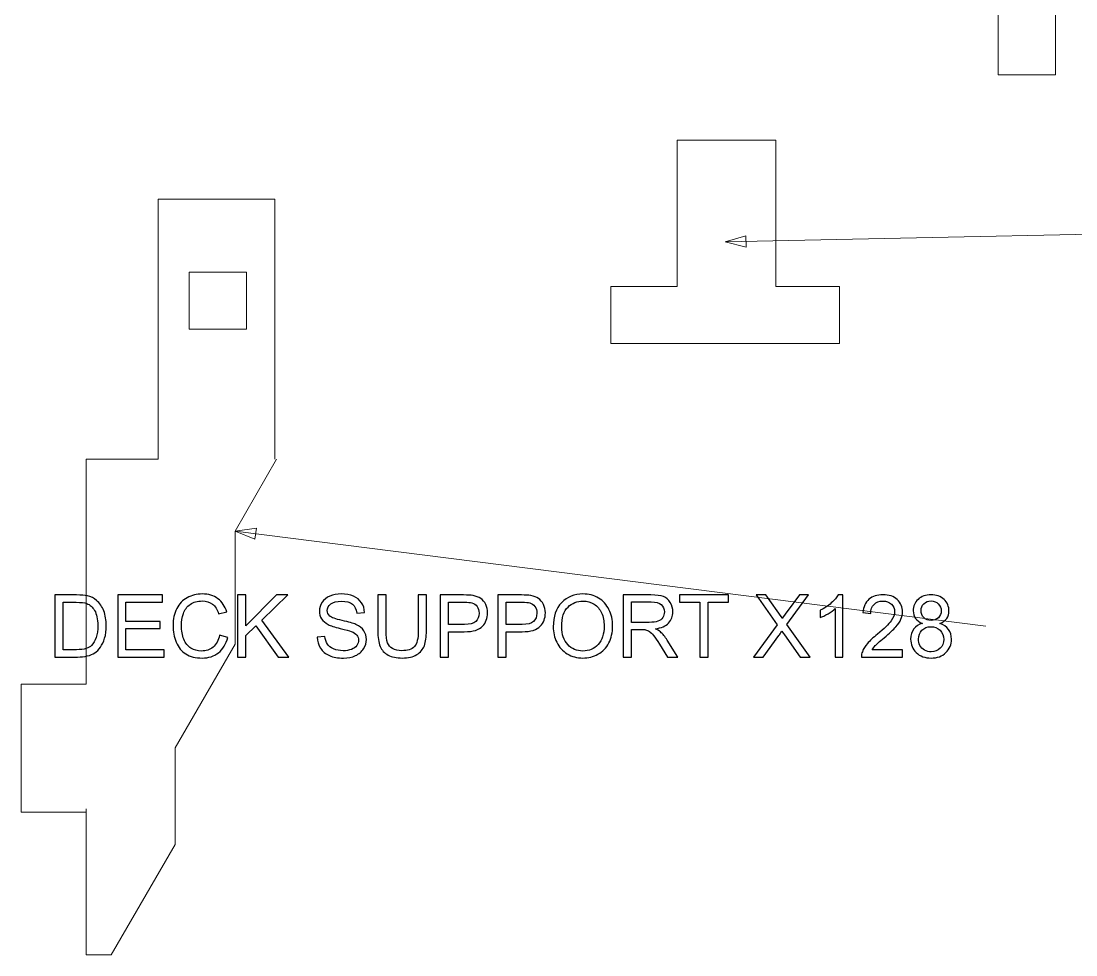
# Model space of a CAD drawing. Header units: inches. Extents: x -60.4 to -14.9, y -20.3 to 14.1.
# Drawn here: x -20.746 to -18.717, y -17.22 to -15.424 of the extents above; entities that cross this region are included whole.
import ezdxf

# ---------------------------------------------------------------- set-up
doc = ezdxf.new("R2010")
doc.units = ezdxf.units.IN
doc.header["$MEASUREMENT"] = 0
doc.layers.add('Master Desktop', color=7, linetype='Continuous', plot=False)

msp = doc.modelspace()

# ---------------------------------------------------------------- linework, layer by layer
at = {"layer": 'Master Desktop', "color": 5, "lineweight": 9}
for points, knots in [([(-18.866, -15.1971), (-18.866, -15.1971), (-18.866, -15.5272), (-18.866, -15.5272), (-18.866, -15.5272), (-18.866, -15.5272), (-18.756, -15.5272), (-18.756, -15.5272), (-18.756, -15.5272), (-18.756, -15.5272), (-18.756, -15.1971), (-18.756, -15.1971)], [0, 0, 0, 0, 0.25, 0.25, 0.25, 0.25, 0.5, 0.5, 0.5, 0.5, 1, 1, 1, 1]), ([(-19.4839, -15.9345), (-19.4839, -15.9345), (-19.4839, -15.6532), (-19.4839, -15.6532), (-19.4839, -15.6532), (-19.4839, -15.6532), (-19.2939, -15.6532), (-19.2939, -15.6532), (-19.2939, -15.6532), (-19.2939, -15.6532), (-19.2939, -15.9345), (-19.2939, -15.9345)], [0, 0, 0, 0, 0.25, 0.25, 0.25, 0.25, 0.5, 0.5, 0.5, 0.5, 1, 1, 1, 1]), ([(-20.4223, -16.0168), (-20.4223, -16.0168), (-20.4223, -15.9068), (-20.4223, -15.9068), (-20.4223, -15.9068), (-20.4223, -15.9068), (-20.3123, -15.9068), (-20.3123, -15.9068), (-20.3123, -15.9068), (-20.3123, -15.9068), (-20.3123, -16.0168), (-20.3123, -16.0168), (-20.3123, -16.0168), (-20.3123, -16.0168), (-20.4223, -16.0168), (-20.4223, -16.0168)], [0, 0, 0, 0, 0.2, 0.2, 0.2, 0.2, 0.4, 0.4, 0.4, 0.4, 0.6, 0.6, 0.6, 0.6, 1, 1, 1, 1]), ([(-19.4839, -15.9345), (-19.4839, -15.9345), (-19.6115, -15.9345), (-19.6115, -15.9345), (-19.6115, -15.9345), (-19.6115, -15.9345), (-19.6115, -16.0445), (-19.6115, -16.0445), (-19.6115, -16.0445), (-19.6115, -16.0445), (-19.1714, -16.0445), (-19.1714, -16.0445), (-19.1714, -16.0445), (-19.1714, -16.0445), (-19.1714, -15.9345), (-19.1714, -15.9345), (-19.1714, -15.9345), (-19.1714, -15.9345), (-19.2939, -15.9345), (-19.2939, -15.9345)], [0, 0, 0, 0, 0.166667, 0.166667, 0.166667, 0.166667, 0.333333, 0.333333, 0.333333, 0.333333, 0.5, 0.5, 0.5, 0.5, 0.666667, 0.666667, 0.666667, 0.666667, 1, 1, 1, 1])]:
    msp.add_open_spline(points, degree=3, knots=knots, dxfattribs=at)
at = {"layer": 'Master Desktop', "lineweight": 9}
for points in [[(-20.4818, -16.2668), (-20.4818, -16.2668), (-20.4818, -15.7668), (-20.4818, -15.7668)], [(-20.4818, -15.7668), (-20.4818, -15.7668), (-20.2573, -15.7668), (-20.2573, -15.7668)], [(-20.2573, -16.2668), (-20.2573, -16.2668), (-20.2573, -15.7668), (-20.2573, -15.7668)], [(-20.6206, -16.6995), (-20.6206, -16.6995), (-20.6206, -16.2668), (-20.6206, -16.2668)], [(-20.6206, -16.2668), (-20.6206, -16.2668), (-20.4818, -16.2668), (-20.4818, -16.2668)], [(-20.6206, -17.1383), (-20.6206, -17.1383), (-20.6206, -16.9456), (-20.6206, -16.9456)], [(-20.6206, -17.2204), (-20.6206, -17.2204), (-20.6206, -17.1383), (-20.6206, -17.1383)], [(-20.6206, -17.2204), (-20.6206, -17.2204), (-20.5721, -17.2204), (-20.5721, -17.2204)]]:
    msp.add_open_spline(points, degree=3, dxfattribs=at)
at = {"layer": 'Master Desktop', "color": 155, "lineweight": 9}
for points, knots in [([(-19.3914, -15.8488), (-19.3914, -15.8488), (-18.2878, -15.8257), (-18.2878, -15.8257), (-18.2878, -15.8257), (-18.2878, -15.8257), (-18.0482, -16.0393), (-18.0482, -16.0393)], [0, 0, 0, 0, 0.333333, 0.333333, 0.333333, 0.333333, 1, 1, 1, 1]), ([(-19.3512, -15.8587), (-19.3512, -15.8587), (-19.3914, -15.8488), (-19.3914, -15.8488), (-19.3914, -15.8488), (-19.3914, -15.8488), (-19.3517, -15.8373), (-19.3517, -15.8373), (-19.3517, -15.8373), (-19.3517, -15.8373), (-19.3512, -15.8587), (-19.3512, -15.8587)], [0, 0, 0, 0, 0.25, 0.25, 0.25, 0.25, 0.5, 0.5, 0.5, 0.5, 1, 1, 1, 1]), ([(-20.2958, -16.4209), (-20.2958, -16.4209), (-20.3341, -16.4052), (-20.3341, -16.4052), (-20.3341, -16.4052), (-20.3341, -16.4052), (-20.2931, -16.3996), (-20.2931, -16.3996), (-20.2931, -16.3996), (-20.2931, -16.3996), (-20.2958, -16.4209), (-20.2958, -16.4209)], [0, 0, 0, 0, 0.25, 0.25, 0.25, 0.25, 0.5, 0.5, 0.5, 0.5, 1, 1, 1, 1]), ([(-20.3341, -16.4052), (-20.3341, -16.4052), (-18.8902, -16.5877), (-18.8902, -16.5877), (-18.8902, -16.5877), (-18.8902, -16.5877), (-18.8902, -16.5877), (-18.8902, -16.5877)], [0, 0, 0, 0, 0.333333, 0.333333, 0.333333, 0.333333, 1, 1, 1, 1])]:
    msp.add_open_spline(points, degree=3, knots=knots, dxfattribs=at)
at = {"layer": 'Master Desktop', "lineweight": 9}
for points, knots in [([(-20.5721, -17.2204), (-20.5721, -17.2204), (-20.4494, -17.0078), (-20.4494, -17.0078), (-20.4494, -17.0078), (-20.4494, -17.0078), (-20.4494, -16.8219), (-20.4494, -16.8219), (-20.4494, -16.8219), (-20.4494, -16.8219), (-20.3341, -16.6223), (-20.3341, -16.6223), (-20.3341, -16.6223), (-20.3341, -16.6223), (-20.3341, -16.4052), (-20.3341, -16.4052), (-20.3341, -16.4052), (-20.3341, -16.4052), (-20.2542, -16.2668), (-20.2542, -16.2668)], [0, 0, 0, 0, 0.166667, 0.166667, 0.166667, 0.166667, 0.333333, 0.333333, 0.333333, 0.333333, 0.5, 0.5, 0.5, 0.5, 0.666667, 0.666667, 0.666667, 0.666667, 1, 1, 1, 1]), ([(-20.7456, -16.9456), (-20.7456, -16.9456), (-20.7456, -16.6995), (-20.7456, -16.6995), (-20.7456, -16.6995), (-20.7456, -16.6995), (-20.6206, -16.6995), (-20.6206, -16.6995)], [0, 0, 0, 0, 0.333333, 0.333333, 0.333333, 0.333333, 1, 1, 1, 1]), ([(-20.7456, -16.9456), (-20.7456, -16.9456), (-20.6206, -16.9456), (-20.6206, -16.9456), (-20.6206, -16.9456), (-20.6206, -16.9456), (-20.6206, -16.9391), (-20.6206, -16.9391)], [0, 0, 0, 0, 0.333333, 0.333333, 0.333333, 0.333333, 1, 1, 1, 1])]:
    msp.add_open_spline(points, degree=3, knots=knots, dxfattribs=at)
at = {"layer": 'Master Desktop', "color": 155}
for points, knots in [([(-20.6804, -16.6473), (-20.6804, -16.6473), (-20.6804, -16.528), (-20.6804, -16.528), (-20.6804, -16.528), (-20.6804, -16.528), (-20.6393, -16.528), (-20.6393, -16.528), (-20.6393, -16.528), (-20.63, -16.528), (-20.623, -16.5286), (-20.6181, -16.5297), (-20.6181, -16.5297), (-20.6112, -16.5313), (-20.6054, -16.5341), (-20.6006, -16.5383), (-20.6006, -16.5383), (-20.5943, -16.5436), (-20.5896, -16.5504), (-20.5865, -16.5586), (-20.5865, -16.5586), (-20.5833, -16.5669), (-20.5818, -16.5764), (-20.5818, -16.587), (-20.5818, -16.587), (-20.5818, -16.5961), (-20.5828, -16.6041), (-20.5849, -16.6111), (-20.5849, -16.6111), (-20.587, -16.6181), (-20.5898, -16.6239), (-20.5931, -16.6285), (-20.5931, -16.6285), (-20.5964, -16.6331), (-20.6, -16.6367), (-20.604, -16.6393), (-20.604, -16.6393), (-20.6079, -16.6419), (-20.6126, -16.6439), (-20.6182, -16.6453), (-20.6182, -16.6453), (-20.6238, -16.6467), (-20.6302, -16.6473), (-20.6374, -16.6473), (-20.6374, -16.6473), (-20.6374, -16.6473), (-20.6804, -16.6473), (-20.6804, -16.6473)], [0, 0, 0, 0, 0.076923, 0.076923, 0.076923, 0.076923, 0.153846, 0.153846, 0.153846, 0.153846, 0.230769, 0.230769, 0.230769, 0.230769, 0.307692, 0.307692, 0.307692, 0.307692, 0.384615, 0.384615, 0.384615, 0.384615, 0.461538, 0.461538, 0.461538, 0.461538, 0.538462, 0.538462, 0.538462, 0.538462, 0.615385, 0.615385, 0.615385, 0.615385, 0.692308, 0.692308, 0.692308, 0.692308, 0.769231, 0.769231, 0.769231, 0.769231, 0.846154, 0.846154, 0.846154, 0.846154, 1, 1, 1, 1]), ([(-20.5597, -16.6473), (-20.5597, -16.6473), (-20.5597, -16.528), (-20.5597, -16.528), (-20.5597, -16.528), (-20.5597, -16.528), (-20.4736, -16.528), (-20.4736, -16.528), (-20.4736, -16.528), (-20.4736, -16.528), (-20.4736, -16.542), (-20.4736, -16.542), (-20.4736, -16.542), (-20.4736, -16.542), (-20.5439, -16.542), (-20.5439, -16.542), (-20.5439, -16.542), (-20.5439, -16.542), (-20.5439, -16.5787), (-20.5439, -16.5787), (-20.5439, -16.5787), (-20.5439, -16.5787), (-20.4781, -16.5787), (-20.4781, -16.5787), (-20.4781, -16.5787), (-20.4781, -16.5787), (-20.4781, -16.5927), (-20.4781, -16.5927), (-20.4781, -16.5927), (-20.4781, -16.5927), (-20.5439, -16.5927), (-20.5439, -16.5927), (-20.5439, -16.5927), (-20.5439, -16.5927), (-20.5439, -16.6333), (-20.5439, -16.6333), (-20.5439, -16.6333), (-20.5439, -16.6333), (-20.4707, -16.6333), (-20.4707, -16.6333), (-20.4707, -16.6333), (-20.4707, -16.6333), (-20.4707, -16.6473), (-20.4707, -16.6473), (-20.4707, -16.6473), (-20.4707, -16.6473), (-20.5597, -16.6473), (-20.5597, -16.6473)], [0, 0, 0, 0, 0.076923, 0.076923, 0.076923, 0.076923, 0.153846, 0.153846, 0.153846, 0.153846, 0.230769, 0.230769, 0.230769, 0.230769, 0.307692, 0.307692, 0.307692, 0.307692, 0.384615, 0.384615, 0.384615, 0.384615, 0.461538, 0.461538, 0.461538, 0.461538, 0.538462, 0.538462, 0.538462, 0.538462, 0.615385, 0.615385, 0.615385, 0.615385, 0.692308, 0.692308, 0.692308, 0.692308, 0.769231, 0.769231, 0.769231, 0.769231, 0.846154, 0.846154, 0.846154, 0.846154, 1, 1, 1, 1]), ([(-20.3639, -16.6055), (-20.3639, -16.6055), (-20.3481, -16.6095), (-20.3481, -16.6095), (-20.3481, -16.6095), (-20.3514, -16.6224), (-20.3573, -16.6323), (-20.3659, -16.6391), (-20.3659, -16.6391), (-20.3745, -16.6459), (-20.385, -16.6493), (-20.3974, -16.6493), (-20.3974, -16.6493), (-20.4102, -16.6493), (-20.4207, -16.6467), (-20.4287, -16.6415), (-20.4287, -16.6415), (-20.4368, -16.6363), (-20.4429, -16.6287), (-20.4471, -16.6188), (-20.4471, -16.6188), (-20.4513, -16.6088), (-20.4534, -16.5982), (-20.4534, -16.5868), (-20.4534, -16.5868), (-20.4534, -16.5744), (-20.4511, -16.5635), (-20.4463, -16.5543), (-20.4463, -16.5543), (-20.4416, -16.545), (-20.4348, -16.538), (-20.4261, -16.5332), (-20.4261, -16.5332), (-20.4173, -16.5284), (-20.4077, -16.526), (-20.3972, -16.526), (-20.3972, -16.526), (-20.3852, -16.526), (-20.3752, -16.529), (-20.3671, -16.5351), (-20.3671, -16.5351), (-20.3589, -16.5412), (-20.3533, -16.5497), (-20.3501, -16.5607), (-20.3501, -16.5607), (-20.3501, -16.5607), (-20.3656, -16.5644), (-20.3656, -16.5644), (-20.3656, -16.5644), (-20.3683, -16.5557), (-20.3724, -16.5494), (-20.3776, -16.5454), (-20.3776, -16.5454), (-20.3829, -16.5415), (-20.3895, -16.5395), (-20.3974, -16.5395), (-20.3974, -16.5395), (-20.4066, -16.5395), (-20.4142, -16.5417), (-20.4204, -16.5461), (-20.4204, -16.5461), (-20.4265, -16.5505), (-20.4309, -16.5564), (-20.4333, -16.5638), (-20.4333, -16.5638), (-20.4358, -16.5712), (-20.4371, -16.5788), (-20.4371, -16.5867), (-20.4371, -16.5867), (-20.4371, -16.5968), (-20.4356, -16.6057), (-20.4327, -16.6133), (-20.4327, -16.6133), (-20.4297, -16.6208), (-20.4251, -16.6265), (-20.4189, -16.6302), (-20.4189, -16.6302), (-20.4127, -16.634), (-20.406, -16.6358), (-20.3987, -16.6358), (-20.3987, -16.6358), (-20.3899, -16.6358), (-20.3824, -16.6333), (-20.3763, -16.6282), (-20.3763, -16.6282), (-20.3702, -16.6231), (-20.3661, -16.6155), (-20.3639, -16.6055)], [0, 0, 0, 0, 0.043478, 0.043478, 0.043478, 0.043478, 0.086957, 0.086957, 0.086957, 0.086957, 0.130435, 0.130435, 0.130435, 0.130435, 0.173913, 0.173913, 0.173913, 0.173913, 0.217391, 0.217391, 0.217391, 0.217391, 0.26087, 0.26087, 0.26087, 0.26087, 0.304348, 0.304348, 0.304348, 0.304348, 0.347826, 0.347826, 0.347826, 0.347826, 0.391304, 0.391304, 0.391304, 0.391304, 0.434783, 0.434783, 0.434783, 0.434783, 0.478261, 0.478261, 0.478261, 0.478261, 0.521739, 0.521739, 0.521739, 0.521739, 0.565217, 0.565217, 0.565217, 0.565217, 0.608696, 0.608696, 0.608696, 0.608696, 0.652174, 0.652174, 0.652174, 0.652174, 0.695652, 0.695652, 0.695652, 0.695652, 0.73913, 0.73913, 0.73913, 0.73913, 0.782609, 0.782609, 0.782609, 0.782609, 0.826087, 0.826087, 0.826087, 0.826087, 0.869565, 0.869565, 0.869565, 0.869565, 0.913043, 0.913043, 0.913043, 0.913043, 1, 1, 1, 1]), ([(-20.3292, -16.6473), (-20.3292, -16.6473), (-20.3292, -16.528), (-20.3292, -16.528), (-20.3292, -16.528), (-20.3292, -16.528), (-20.3134, -16.528), (-20.3134, -16.528), (-20.3134, -16.528), (-20.3134, -16.528), (-20.3134, -16.5872), (-20.3134, -16.5872), (-20.3134, -16.5872), (-20.3134, -16.5872), (-20.2541, -16.528), (-20.2541, -16.528), (-20.2541, -16.528), (-20.2541, -16.528), (-20.2327, -16.528), (-20.2327, -16.528), (-20.2327, -16.528), (-20.2327, -16.528), (-20.2828, -16.5764), (-20.2828, -16.5764), (-20.2828, -16.5764), (-20.2828, -16.5764), (-20.2306, -16.6473), (-20.2306, -16.6473), (-20.2306, -16.6473), (-20.2306, -16.6473), (-20.2514, -16.6473), (-20.2514, -16.6473), (-20.2514, -16.6473), (-20.2514, -16.6473), (-20.2939, -16.5871), (-20.2939, -16.5871), (-20.2939, -16.5871), (-20.2939, -16.5871), (-20.3134, -16.606), (-20.3134, -16.606), (-20.3134, -16.606), (-20.3134, -16.606), (-20.3134, -16.6473), (-20.3134, -16.6473), (-20.3134, -16.6473), (-20.3134, -16.6473), (-20.3292, -16.6473), (-20.3292, -16.6473)], [0, 0, 0, 0, 0.076923, 0.076923, 0.076923, 0.076923, 0.153846, 0.153846, 0.153846, 0.153846, 0.230769, 0.230769, 0.230769, 0.230769, 0.307692, 0.307692, 0.307692, 0.307692, 0.384615, 0.384615, 0.384615, 0.384615, 0.461538, 0.461538, 0.461538, 0.461538, 0.538462, 0.538462, 0.538462, 0.538462, 0.615385, 0.615385, 0.615385, 0.615385, 0.692308, 0.692308, 0.692308, 0.692308, 0.769231, 0.769231, 0.769231, 0.769231, 0.846154, 0.846154, 0.846154, 0.846154, 1, 1, 1, 1]), ([(-20.1762, -16.609), (-20.1762, -16.609), (-20.1614, -16.6077), (-20.1614, -16.6077), (-20.1614, -16.6077), (-20.1607, -16.6137), (-20.1591, -16.6186), (-20.1565, -16.6224), (-20.1565, -16.6224), (-20.1539, -16.6263), (-20.1499, -16.6294), (-20.1445, -16.6318), (-20.1445, -16.6318), (-20.1391, -16.6341), (-20.133, -16.6353), (-20.1262, -16.6353), (-20.1262, -16.6353), (-20.1202, -16.6353), (-20.1149, -16.6344), (-20.1102, -16.6326), (-20.1102, -16.6326), (-20.1056, -16.6308), (-20.1022, -16.6284), (-20.1, -16.6252), (-20.1, -16.6252), (-20.0977, -16.6221), (-20.0966, -16.6187), (-20.0966, -16.615), (-20.0966, -16.615), (-20.0966, -16.6113), (-20.0977, -16.608), (-20.0998, -16.6052), (-20.0998, -16.6052), (-20.102, -16.6024), (-20.1056, -16.6001), (-20.1106, -16.5982), (-20.1106, -16.5982), (-20.1138, -16.597), (-20.1209, -16.595), (-20.1318, -16.5924), (-20.1318, -16.5924), (-20.1428, -16.5898), (-20.1505, -16.5873), (-20.1549, -16.5849), (-20.1549, -16.5849), (-20.1606, -16.5819), (-20.1648, -16.5782), (-20.1676, -16.5738), (-20.1676, -16.5738), (-20.1704, -16.5694), (-20.1717, -16.5644), (-20.1717, -16.5589), (-20.1717, -16.5589), (-20.1717, -16.5529), (-20.17, -16.5473), (-20.1666, -16.542), (-20.1666, -16.542), (-20.1632, -16.5368), (-20.1582, -16.5328), (-20.1516, -16.5301), (-20.1516, -16.5301), (-20.1451, -16.5274), (-20.1378, -16.526), (-20.1297, -16.526), (-20.1297, -16.526), (-20.1209, -16.526), (-20.1131, -16.5274), (-20.1064, -16.5303), (-20.1064, -16.5303), (-20.0996, -16.5331), (-20.0944, -16.5373), (-20.0908, -16.5429), (-20.0908, -16.5429), (-20.0871, -16.5484), (-20.0852, -16.5547), (-20.0849, -16.5617), (-20.0849, -16.5617), (-20.0849, -16.5617), (-20.1001, -16.5628), (-20.1001, -16.5628), (-20.1001, -16.5628), (-20.1009, -16.5553), (-20.1036, -16.5496), (-20.1083, -16.5458), (-20.1083, -16.5458), (-20.113, -16.5419), (-20.12, -16.54), (-20.1291, -16.54), (-20.1291, -16.54), (-20.1387, -16.54), (-20.1457, -16.5418), (-20.15, -16.5453), (-20.15, -16.5453), (-20.1544, -16.5488), (-20.1566, -16.553), (-20.1566, -16.5579), (-20.1566, -16.5579), (-20.1566, -16.5622), (-20.155, -16.5657), (-20.1519, -16.5685), (-20.1519, -16.5685), (-20.1489, -16.5713), (-20.141, -16.5741), (-20.1281, -16.577), (-20.1281, -16.577), (-20.1153, -16.5799), (-20.1065, -16.5824), (-20.1017, -16.5846), (-20.1017, -16.5846), (-20.0948, -16.5878), (-20.0897, -16.5918), (-20.0864, -16.5968), (-20.0864, -16.5968), (-20.0831, -16.6016), (-20.0814, -16.6073), (-20.0814, -16.6137), (-20.0814, -16.6137), (-20.0814, -16.62), (-20.0832, -16.626), (-20.0869, -16.6316), (-20.0869, -16.6316), (-20.0905, -16.6372), (-20.0957, -16.6416), (-20.1025, -16.6447), (-20.1025, -16.6447), (-20.1093, -16.6478), (-20.1169, -16.6493), (-20.1255, -16.6493), (-20.1255, -16.6493), (-20.1362, -16.6493), (-20.1453, -16.6478), (-20.1526, -16.6446), (-20.1526, -16.6446), (-20.1599, -16.6415), (-20.1656, -16.6368), (-20.1697, -16.6304), (-20.1697, -16.6304), (-20.1739, -16.6241), (-20.176, -16.617), (-20.1762, -16.609)], [0, 0, 0, 0, 0.027778, 0.027778, 0.027778, 0.027778, 0.055556, 0.055556, 0.055556, 0.055556, 0.083333, 0.083333, 0.083333, 0.083333, 0.111111, 0.111111, 0.111111, 0.111111, 0.138889, 0.138889, 0.138889, 0.138889, 0.166667, 0.166667, 0.166667, 0.166667, 0.194444, 0.194444, 0.194444, 0.194444, 0.222222, 0.222222, 0.222222, 0.222222, 0.25, 0.25, 0.25, 0.25, 0.277778, 0.277778, 0.277778, 0.277778, 0.305556, 0.305556, 0.305556, 0.305556, 0.333333, 0.333333, 0.333333, 0.333333, 0.361111, 0.361111, 0.361111, 0.361111, 0.388889, 0.388889, 0.388889, 0.388889, 0.416667, 0.416667, 0.416667, 0.416667, 0.444444, 0.444444, 0.444444, 0.444444, 0.472222, 0.472222, 0.472222, 0.472222, 0.5, 0.5, 0.5, 0.5, 0.527778, 0.527778, 0.527778, 0.527778, 0.555556, 0.555556, 0.555556, 0.555556, 0.583333, 0.583333, 0.583333, 0.583333, 0.611111, 0.611111, 0.611111, 0.611111, 0.638889, 0.638889, 0.638889, 0.638889, 0.666667, 0.666667, 0.666667, 0.666667, 0.694444, 0.694444, 0.694444, 0.694444, 0.722222, 0.722222, 0.722222, 0.722222, 0.75, 0.75, 0.75, 0.75, 0.777778, 0.777778, 0.777778, 0.777778, 0.805556, 0.805556, 0.805556, 0.805556, 0.833333, 0.833333, 0.833333, 0.833333, 0.861111, 0.861111, 0.861111, 0.861111, 0.888889, 0.888889, 0.888889, 0.888889, 0.916667, 0.916667, 0.916667, 0.916667, 0.944444, 0.944444, 0.944444, 0.944444, 1, 1, 1, 1]), ([(-19.9817, -16.528), (-19.9817, -16.528), (-19.9659, -16.528), (-19.9659, -16.528), (-19.9659, -16.528), (-19.9659, -16.528), (-19.9659, -16.5969), (-19.9659, -16.5969), (-19.9659, -16.5969), (-19.9659, -16.6089), (-19.9673, -16.6184), (-19.97, -16.6255), (-19.97, -16.6255), (-19.9727, -16.6325), (-19.9776, -16.6383), (-19.9846, -16.6427), (-19.9846, -16.6427), (-19.9917, -16.6471), (-20.001, -16.6493), (-20.0125, -16.6493), (-20.0125, -16.6493), (-20.0236, -16.6493), (-20.0327, -16.6474), (-20.0398, -16.6436), (-20.0398, -16.6436), (-20.0469, -16.6397), (-20.052, -16.6341), (-20.055, -16.6268), (-20.055, -16.6268), (-20.0581, -16.6195), (-20.0596, -16.6096), (-20.0596, -16.5969), (-20.0596, -16.5969), (-20.0596, -16.5969), (-20.0596, -16.528), (-20.0596, -16.528), (-20.0596, -16.528), (-20.0596, -16.528), (-20.0437, -16.528), (-20.0437, -16.528), (-20.0437, -16.528), (-20.0437, -16.528), (-20.0437, -16.5969), (-20.0437, -16.5969), (-20.0437, -16.5969), (-20.0437, -16.6073), (-20.0428, -16.6149), (-20.0409, -16.6198), (-20.0409, -16.6198), (-20.0389, -16.6247), (-20.0357, -16.6285), (-20.031, -16.6312), (-20.031, -16.6312), (-20.0263, -16.6338), (-20.0206, -16.6352), (-20.0138, -16.6352), (-20.0138, -16.6352), (-20.0023, -16.6352), (-19.994, -16.6325), (-19.9891, -16.6273), (-19.9891, -16.6273), (-19.9842, -16.622), (-19.9817, -16.6119), (-19.9817, -16.5969), (-19.9817, -16.5969), (-19.9817, -16.5969), (-19.9817, -16.528), (-19.9817, -16.528)], [0, 0, 0, 0, 0.055556, 0.055556, 0.055556, 0.055556, 0.111111, 0.111111, 0.111111, 0.111111, 0.166667, 0.166667, 0.166667, 0.166667, 0.222222, 0.222222, 0.222222, 0.222222, 0.277778, 0.277778, 0.277778, 0.277778, 0.333333, 0.333333, 0.333333, 0.333333, 0.388889, 0.388889, 0.388889, 0.388889, 0.444444, 0.444444, 0.444444, 0.444444, 0.5, 0.5, 0.5, 0.5, 0.555556, 0.555556, 0.555556, 0.555556, 0.611111, 0.611111, 0.611111, 0.611111, 0.666667, 0.666667, 0.666667, 0.666667, 0.722222, 0.722222, 0.722222, 0.722222, 0.777778, 0.777778, 0.777778, 0.777778, 0.833333, 0.833333, 0.833333, 0.833333, 0.888889, 0.888889, 0.888889, 0.888889, 1, 1, 1, 1]), ([(-19.9396, -16.6473), (-19.9396, -16.6473), (-19.9396, -16.528), (-19.9396, -16.528), (-19.9396, -16.528), (-19.9396, -16.528), (-19.8945, -16.528), (-19.8945, -16.528), (-19.8945, -16.528), (-19.8866, -16.528), (-19.8805, -16.5284), (-19.8763, -16.5291), (-19.8763, -16.5291), (-19.8705, -16.5301), (-19.8656, -16.532), (-19.8616, -16.5347), (-19.8616, -16.5347), (-19.8576, -16.5374), (-19.8544, -16.5413), (-19.852, -16.5462), (-19.852, -16.5462), (-19.8496, -16.5511), (-19.8484, -16.5565), (-19.8484, -16.5624), (-19.8484, -16.5624), (-19.8484, -16.5726), (-19.8516, -16.5811), (-19.8581, -16.5881), (-19.8581, -16.5881), (-19.8645, -16.5952), (-19.8762, -16.5987), (-19.8931, -16.5987), (-19.8931, -16.5987), (-19.8931, -16.5987), (-19.9237, -16.5987), (-19.9237, -16.5987), (-19.9237, -16.5987), (-19.9237, -16.5987), (-19.9237, -16.6473), (-19.9237, -16.6473), (-19.9237, -16.6473), (-19.9237, -16.6473), (-19.9396, -16.6473), (-19.9396, -16.6473)], [0, 0, 0, 0, 0.083333, 0.083333, 0.083333, 0.083333, 0.166667, 0.166667, 0.166667, 0.166667, 0.25, 0.25, 0.25, 0.25, 0.333333, 0.333333, 0.333333, 0.333333, 0.416667, 0.416667, 0.416667, 0.416667, 0.5, 0.5, 0.5, 0.5, 0.583333, 0.583333, 0.583333, 0.583333, 0.666667, 0.666667, 0.666667, 0.666667, 0.75, 0.75, 0.75, 0.75, 0.833333, 0.833333, 0.833333, 0.833333, 1, 1, 1, 1]), ([(-19.8284, -16.6473), (-19.8284, -16.6473), (-19.8284, -16.528), (-19.8284, -16.528), (-19.8284, -16.528), (-19.8284, -16.528), (-19.7833, -16.528), (-19.7833, -16.528), (-19.7833, -16.528), (-19.7754, -16.528), (-19.7694, -16.5284), (-19.7652, -16.5291), (-19.7652, -16.5291), (-19.7593, -16.5301), (-19.7544, -16.532), (-19.7504, -16.5347), (-19.7504, -16.5347), (-19.7464, -16.5374), (-19.7433, -16.5413), (-19.7408, -16.5462), (-19.7408, -16.5462), (-19.7384, -16.5511), (-19.7372, -16.5565), (-19.7372, -16.5624), (-19.7372, -16.5624), (-19.7372, -16.5726), (-19.7404, -16.5811), (-19.7469, -16.5881), (-19.7469, -16.5881), (-19.7534, -16.5952), (-19.7651, -16.5987), (-19.7819, -16.5987), (-19.7819, -16.5987), (-19.7819, -16.5987), (-19.8126, -16.5987), (-19.8126, -16.5987), (-19.8126, -16.5987), (-19.8126, -16.5987), (-19.8126, -16.6473), (-19.8126, -16.6473), (-19.8126, -16.6473), (-19.8126, -16.6473), (-19.8284, -16.6473), (-19.8284, -16.6473)], [0, 0, 0, 0, 0.083333, 0.083333, 0.083333, 0.083333, 0.166667, 0.166667, 0.166667, 0.166667, 0.25, 0.25, 0.25, 0.25, 0.333333, 0.333333, 0.333333, 0.333333, 0.416667, 0.416667, 0.416667, 0.416667, 0.5, 0.5, 0.5, 0.5, 0.583333, 0.583333, 0.583333, 0.583333, 0.666667, 0.666667, 0.666667, 0.666667, 0.75, 0.75, 0.75, 0.75, 0.833333, 0.833333, 0.833333, 0.833333, 1, 1, 1, 1]), ([(-19.7221, -16.5893), (-19.7221, -16.5695), (-19.7167, -16.554), (-19.7061, -16.5428), (-19.7061, -16.5428), (-19.6954, -16.5316), (-19.6817, -16.526), (-19.6649, -16.526), (-19.6649, -16.526), (-19.6539, -16.526), (-19.6439, -16.5286), (-19.6351, -16.5339), (-19.6351, -16.5339), (-19.6263, -16.5391), (-19.6195, -16.5465), (-19.6149, -16.5559), (-19.6149, -16.5559), (-19.6102, -16.5653), (-19.6079, -16.5759), (-19.6079, -16.5879), (-19.6079, -16.5879), (-19.6079, -16.5999), (-19.6103, -16.6108), (-19.6152, -16.6203), (-19.6152, -16.6203), (-19.6201, -16.6299), (-19.627, -16.6371), (-19.636, -16.642), (-19.636, -16.642), (-19.6449, -16.6469), (-19.6546, -16.6493), (-19.665, -16.6493), (-19.665, -16.6493), (-19.6762, -16.6493), (-19.6863, -16.6466), (-19.6951, -16.6412), (-19.6951, -16.6412), (-19.7039, -16.6358), (-19.7107, -16.6284), (-19.7152, -16.619), (-19.7152, -16.619), (-19.7198, -16.6096), (-19.7221, -16.5997), (-19.7221, -16.5893)], [0, 0, 0, 0, 0.083333, 0.083333, 0.083333, 0.083333, 0.166667, 0.166667, 0.166667, 0.166667, 0.25, 0.25, 0.25, 0.25, 0.333333, 0.333333, 0.333333, 0.333333, 0.416667, 0.416667, 0.416667, 0.416667, 0.5, 0.5, 0.5, 0.5, 0.583333, 0.583333, 0.583333, 0.583333, 0.666667, 0.666667, 0.666667, 0.666667, 0.75, 0.75, 0.75, 0.75, 0.833333, 0.833333, 0.833333, 0.833333, 1, 1, 1, 1]), ([(-19.5873, -16.6473), (-19.5873, -16.6473), (-19.5873, -16.528), (-19.5873, -16.528), (-19.5873, -16.528), (-19.5873, -16.528), (-19.5344, -16.528), (-19.5344, -16.528), (-19.5344, -16.528), (-19.5237, -16.528), (-19.5156, -16.5291), (-19.5101, -16.5312), (-19.5101, -16.5312), (-19.5046, -16.5334), (-19.5002, -16.5371), (-19.4969, -16.5426), (-19.4969, -16.5426), (-19.4936, -16.548), (-19.4919, -16.554), (-19.4919, -16.5605), (-19.4919, -16.5605), (-19.4919, -16.569), (-19.4947, -16.5761), (-19.5001, -16.5819), (-19.5001, -16.5819), (-19.5056, -16.5878), (-19.5141, -16.5914), (-19.5255, -16.593), (-19.5255, -16.593), (-19.5213, -16.595), (-19.5181, -16.597), (-19.516, -16.5989), (-19.516, -16.5989), (-19.5114, -16.6032), (-19.507, -16.6085), (-19.5029, -16.6148), (-19.5029, -16.6148), (-19.5029, -16.6148), (-19.4823, -16.6473), (-19.4823, -16.6473), (-19.4823, -16.6473), (-19.4823, -16.6473), (-19.502, -16.6473), (-19.502, -16.6473), (-19.502, -16.6473), (-19.502, -16.6473), (-19.5178, -16.6225), (-19.5178, -16.6225), (-19.5178, -16.6225), (-19.5224, -16.6153), (-19.5262, -16.6098), (-19.5291, -16.606), (-19.5291, -16.606), (-19.5321, -16.6022), (-19.5348, -16.5996), (-19.5372, -16.5981), (-19.5372, -16.5981), (-19.5395, -16.5966), (-19.5419, -16.5955), (-19.5444, -16.5949), (-19.5444, -16.5949), (-19.5461, -16.5945), (-19.5491, -16.5943), (-19.5531, -16.5943), (-19.5531, -16.5943), (-19.5531, -16.5943), (-19.5714, -16.5943), (-19.5714, -16.5943), (-19.5714, -16.5943), (-19.5714, -16.5943), (-19.5714, -16.6473), (-19.5714, -16.6473), (-19.5714, -16.6473), (-19.5714, -16.6473), (-19.5873, -16.6473), (-19.5873, -16.6473)], [0, 0, 0, 0, 0.05, 0.05, 0.05, 0.05, 0.1, 0.1, 0.1, 0.1, 0.15, 0.15, 0.15, 0.15, 0.2, 0.2, 0.2, 0.2, 0.25, 0.25, 0.25, 0.25, 0.3, 0.3, 0.3, 0.3, 0.35, 0.35, 0.35, 0.35, 0.4, 0.4, 0.4, 0.4, 0.45, 0.45, 0.45, 0.45, 0.5, 0.5, 0.5, 0.5, 0.55, 0.55, 0.55, 0.55, 0.6, 0.6, 0.6, 0.6, 0.65, 0.65, 0.65, 0.65, 0.7, 0.7, 0.7, 0.7, 0.75, 0.75, 0.75, 0.75, 0.8, 0.8, 0.8, 0.8, 0.85, 0.85, 0.85, 0.85, 0.9, 0.9, 0.9, 0.9, 1, 1, 1, 1]), ([(-19.4399, -16.6473), (-19.4399, -16.6473), (-19.4399, -16.542), (-19.4399, -16.542), (-19.4399, -16.542), (-19.4399, -16.542), (-19.4792, -16.542), (-19.4792, -16.542), (-19.4792, -16.542), (-19.4792, -16.542), (-19.4792, -16.528), (-19.4792, -16.528), (-19.4792, -16.528), (-19.4792, -16.528), (-19.3847, -16.528), (-19.3847, -16.528), (-19.3847, -16.528), (-19.3847, -16.528), (-19.3847, -16.542), (-19.3847, -16.542), (-19.3847, -16.542), (-19.3847, -16.542), (-19.4241, -16.542), (-19.4241, -16.542), (-19.4241, -16.542), (-19.4241, -16.542), (-19.4241, -16.6473), (-19.4241, -16.6473), (-19.4241, -16.6473), (-19.4241, -16.6473), (-19.4399, -16.6473), (-19.4399, -16.6473)], [0, 0, 0, 0, 0.111111, 0.111111, 0.111111, 0.111111, 0.222222, 0.222222, 0.222222, 0.222222, 0.333333, 0.333333, 0.333333, 0.333333, 0.444444, 0.444444, 0.444444, 0.444444, 0.555556, 0.555556, 0.555556, 0.555556, 0.666667, 0.666667, 0.666667, 0.666667, 0.777778, 0.777778, 0.777778, 0.777778, 1, 1, 1, 1]), ([(-19.3372, -16.6473), (-19.3372, -16.6473), (-19.2911, -16.5854), (-19.2911, -16.5854), (-19.2911, -16.5854), (-19.2911, -16.5854), (-19.3317, -16.528), (-19.3317, -16.528), (-19.3317, -16.528), (-19.3317, -16.528), (-19.3129, -16.528), (-19.3129, -16.528), (-19.3129, -16.528), (-19.3129, -16.528), (-19.2912, -16.5585), (-19.2912, -16.5585), (-19.2912, -16.5585), (-19.2866, -16.5649), (-19.2835, -16.5697), (-19.2817, -16.5731), (-19.2817, -16.5731), (-19.279, -16.5689), (-19.2758, -16.5644), (-19.2722, -16.5598), (-19.2722, -16.5598), (-19.2722, -16.5598), (-19.2484, -16.528), (-19.2484, -16.528), (-19.2484, -16.528), (-19.2484, -16.528), (-19.2311, -16.528), (-19.2311, -16.528), (-19.2311, -16.528), (-19.2311, -16.528), (-19.2725, -16.5847), (-19.2725, -16.5847), (-19.2725, -16.5847), (-19.2725, -16.5847), (-19.2279, -16.6473), (-19.2279, -16.6473), (-19.2279, -16.6473), (-19.2279, -16.6473), (-19.2473, -16.6473), (-19.2473, -16.6473), (-19.2473, -16.6473), (-19.2473, -16.6473), (-19.2774, -16.6048), (-19.2774, -16.6048), (-19.2774, -16.6048), (-19.2791, -16.6024), (-19.2808, -16.5999), (-19.2823, -16.5976), (-19.2823, -16.5976), (-19.285, -16.6016), (-19.2868, -16.6044), (-19.288, -16.6059), (-19.288, -16.6059), (-19.288, -16.6059), (-19.3183, -16.6473), (-19.3183, -16.6473), (-19.3183, -16.6473), (-19.3183, -16.6473), (-19.3372, -16.6473), (-19.3372, -16.6473)], [0, 0, 0, 0, 0.058824, 0.058824, 0.058824, 0.058824, 0.117647, 0.117647, 0.117647, 0.117647, 0.176471, 0.176471, 0.176471, 0.176471, 0.235294, 0.235294, 0.235294, 0.235294, 0.294118, 0.294118, 0.294118, 0.294118, 0.352941, 0.352941, 0.352941, 0.352941, 0.411765, 0.411765, 0.411765, 0.411765, 0.470588, 0.470588, 0.470588, 0.470588, 0.529412, 0.529412, 0.529412, 0.529412, 0.588235, 0.588235, 0.588235, 0.588235, 0.647059, 0.647059, 0.647059, 0.647059, 0.705882, 0.705882, 0.705882, 0.705882, 0.764706, 0.764706, 0.764706, 0.764706, 0.823529, 0.823529, 0.823529, 0.823529, 0.882353, 0.882353, 0.882353, 0.882353, 1, 1, 1, 1]), ([(-19.1648, -16.6473), (-19.1648, -16.6473), (-19.1795, -16.6473), (-19.1795, -16.6473), (-19.1795, -16.6473), (-19.1795, -16.6473), (-19.1795, -16.5539), (-19.1795, -16.5539), (-19.1795, -16.5539), (-19.183, -16.5573), (-19.1876, -16.5607), (-19.1933, -16.5641), (-19.1933, -16.5641), (-19.1991, -16.5674), (-19.2042, -16.5699), (-19.2088, -16.5716), (-19.2088, -16.5716), (-19.2088, -16.5716), (-19.2088, -16.5574), (-19.2088, -16.5574), (-19.2088, -16.5574), (-19.2006, -16.5536), (-19.1934, -16.5489), (-19.1873, -16.5434), (-19.1873, -16.5434), (-19.1811, -16.538), (-19.1768, -16.5327), (-19.1742, -16.5275), (-19.1742, -16.5275), (-19.1742, -16.5275), (-19.1648, -16.5275), (-19.1648, -16.5275), (-19.1648, -16.5275), (-19.1648, -16.5275), (-19.1648, -16.6473), (-19.1648, -16.6473)], [0, 0, 0, 0, 0.1, 0.1, 0.1, 0.1, 0.2, 0.2, 0.2, 0.2, 0.3, 0.3, 0.3, 0.3, 0.4, 0.4, 0.4, 0.4, 0.5, 0.5, 0.5, 0.5, 0.6, 0.6, 0.6, 0.6, 0.7, 0.7, 0.7, 0.7, 0.8, 0.8, 0.8, 0.8, 1, 1, 1, 1]), ([(-19.0503, -16.6333), (-19.0503, -16.6333), (-19.0503, -16.6473), (-19.0503, -16.6473), (-19.0503, -16.6473), (-19.0503, -16.6473), (-19.1293, -16.6473), (-19.1293, -16.6473), (-19.1293, -16.6473), (-19.1294, -16.6438), (-19.1288, -16.6404), (-19.1275, -16.6371), (-19.1275, -16.6371), (-19.1255, -16.6318), (-19.1223, -16.6265), (-19.1178, -16.6213), (-19.1178, -16.6213), (-19.1133, -16.6161), (-19.1069, -16.6101), (-19.0986, -16.6033), (-19.0986, -16.6033), (-19.0857, -16.5926), (-19.0769, -16.5842), (-19.0723, -16.578), (-19.0723, -16.578), (-19.0677, -16.5718), (-19.0654, -16.5659), (-19.0654, -16.5603), (-19.0654, -16.5603), (-19.0654, -16.5545), (-19.0675, -16.5496), (-19.0717, -16.5456), (-19.0717, -16.5456), (-19.0758, -16.5417), (-19.0813, -16.5397), (-19.088, -16.5397), (-19.088, -16.5397), (-19.0951, -16.5397), (-19.1007, -16.5418), (-19.105, -16.546), (-19.105, -16.546), (-19.1092, -16.5502), (-19.1114, -16.556), (-19.1114, -16.5635), (-19.1114, -16.5635), (-19.1114, -16.5635), (-19.1264, -16.562), (-19.1264, -16.562), (-19.1264, -16.562), (-19.1254, -16.5508), (-19.1215, -16.5422), (-19.1148, -16.5363), (-19.1148, -16.5363), (-19.108, -16.5304), (-19.099, -16.5275), (-19.0876, -16.5275), (-19.0876, -16.5275), (-19.0762, -16.5275), (-19.0671, -16.5307), (-19.0605, -16.537), (-19.0605, -16.537), (-19.0538, -16.5434), (-19.0504, -16.5513), (-19.0504, -16.5607), (-19.0504, -16.5607), (-19.0504, -16.5654), (-19.0514, -16.5701), (-19.0534, -16.5748), (-19.0534, -16.5748), (-19.0553, -16.5794), (-19.0586, -16.5843), (-19.0631, -16.5894), (-19.0631, -16.5894), (-19.0676, -16.5944), (-19.0752, -16.6015), (-19.0857, -16.6104), (-19.0857, -16.6104), (-19.0945, -16.6178), (-19.1001, -16.6228), (-19.1026, -16.6254), (-19.1026, -16.6254), (-19.1051, -16.628), (-19.1072, -16.6307), (-19.1088, -16.6333), (-19.1088, -16.6333), (-19.1088, -16.6333), (-19.0503, -16.6333), (-19.0503, -16.6333)], [0, 0, 0, 0, 0.043478, 0.043478, 0.043478, 0.043478, 0.086957, 0.086957, 0.086957, 0.086957, 0.130435, 0.130435, 0.130435, 0.130435, 0.173913, 0.173913, 0.173913, 0.173913, 0.217391, 0.217391, 0.217391, 0.217391, 0.26087, 0.26087, 0.26087, 0.26087, 0.304348, 0.304348, 0.304348, 0.304348, 0.347826, 0.347826, 0.347826, 0.347826, 0.391304, 0.391304, 0.391304, 0.391304, 0.434783, 0.434783, 0.434783, 0.434783, 0.478261, 0.478261, 0.478261, 0.478261, 0.521739, 0.521739, 0.521739, 0.521739, 0.565217, 0.565217, 0.565217, 0.565217, 0.608696, 0.608696, 0.608696, 0.608696, 0.652174, 0.652174, 0.652174, 0.652174, 0.695652, 0.695652, 0.695652, 0.695652, 0.73913, 0.73913, 0.73913, 0.73913, 0.782609, 0.782609, 0.782609, 0.782609, 0.826087, 0.826087, 0.826087, 0.826087, 0.869565, 0.869565, 0.869565, 0.869565, 0.913043, 0.913043, 0.913043, 0.913043, 1, 1, 1, 1]), ([(-19.0118, -16.5826), (-19.0179, -16.5804), (-19.0224, -16.5772), (-19.0253, -16.5731), (-19.0253, -16.5731), (-19.0283, -16.569), (-19.0297, -16.564), (-19.0297, -16.5583), (-19.0297, -16.5583), (-19.0297, -16.5496), (-19.0266, -16.5423), (-19.0204, -16.5364), (-19.0204, -16.5364), (-19.0142, -16.5305), (-19.0059, -16.5275), (-18.9955, -16.5275), (-18.9955, -16.5275), (-18.9851, -16.5275), (-18.9767, -16.5305), (-18.9704, -16.5366), (-18.9704, -16.5366), (-18.9641, -16.5426), (-18.9609, -16.55), (-18.9609, -16.5587), (-18.9609, -16.5587), (-18.9609, -16.5642), (-18.9623, -16.5691), (-18.9652, -16.5731), (-18.9652, -16.5731), (-18.9681, -16.5773), (-18.9725, -16.5804), (-18.9784, -16.5826), (-18.9784, -16.5826), (-18.9711, -16.585), (-18.9656, -16.5889), (-18.9618, -16.5942), (-18.9618, -16.5942), (-18.958, -16.5995), (-18.9561, -16.6058), (-18.9561, -16.6132), (-18.9561, -16.6132), (-18.9561, -16.6234), (-18.9597, -16.632), (-18.9669, -16.6389), (-18.9669, -16.6389), (-18.9741, -16.6459), (-18.9836, -16.6493), (-18.9953, -16.6493), (-18.9953, -16.6493), (-19.0071, -16.6493), (-19.0165, -16.6459), (-19.0238, -16.6389), (-19.0238, -16.6389), (-19.031, -16.6319), (-19.0346, -16.6232), (-19.0346, -16.6128), (-19.0346, -16.6128), (-19.0346, -16.6051), (-19.0326, -16.5986), (-19.0287, -16.5933), (-19.0287, -16.5933), (-19.0247, -16.5881), (-19.0191, -16.5845), (-19.0118, -16.5826)], [0, 0, 0, 0, 0.058824, 0.058824, 0.058824, 0.058824, 0.117647, 0.117647, 0.117647, 0.117647, 0.176471, 0.176471, 0.176471, 0.176471, 0.235294, 0.235294, 0.235294, 0.235294, 0.294118, 0.294118, 0.294118, 0.294118, 0.352941, 0.352941, 0.352941, 0.352941, 0.411765, 0.411765, 0.411765, 0.411765, 0.470588, 0.470588, 0.470588, 0.470588, 0.529412, 0.529412, 0.529412, 0.529412, 0.588235, 0.588235, 0.588235, 0.588235, 0.647059, 0.647059, 0.647059, 0.647059, 0.705882, 0.705882, 0.705882, 0.705882, 0.764706, 0.764706, 0.764706, 0.764706, 0.823529, 0.823529, 0.823529, 0.823529, 0.882353, 0.882353, 0.882353, 0.882353, 1, 1, 1, 1]), ([(-20.6646, -16.6333), (-20.6646, -16.6333), (-20.6392, -16.6333), (-20.6392, -16.6333), (-20.6392, -16.6333), (-20.6313, -16.6333), (-20.6251, -16.6326), (-20.6207, -16.6311), (-20.6207, -16.6311), (-20.6162, -16.6297), (-20.6126, -16.6276), (-20.61, -16.6249), (-20.61, -16.6249), (-20.6062, -16.6212), (-20.6033, -16.6161), (-20.6012, -16.6098), (-20.6012, -16.6098), (-20.5992, -16.6035), (-20.5981, -16.5958), (-20.5981, -16.5868), (-20.5981, -16.5868), (-20.5981, -16.5743), (-20.6002, -16.5647), (-20.6042, -16.5579), (-20.6042, -16.5579), (-20.6083, -16.5512), (-20.6133, -16.5467), (-20.6192, -16.5444), (-20.6192, -16.5444), (-20.6234, -16.5428), (-20.6302, -16.542), (-20.6396, -16.542), (-20.6396, -16.542), (-20.6396, -16.542), (-20.6646, -16.542), (-20.6646, -16.542), (-20.6646, -16.542), (-20.6646, -16.542), (-20.6646, -16.6333), (-20.6646, -16.6333)], [0, 0, 0, 0, 0.090909, 0.090909, 0.090909, 0.090909, 0.181818, 0.181818, 0.181818, 0.181818, 0.272727, 0.272727, 0.272727, 0.272727, 0.363636, 0.363636, 0.363636, 0.363636, 0.454545, 0.454545, 0.454545, 0.454545, 0.545455, 0.545455, 0.545455, 0.545455, 0.636364, 0.636364, 0.636364, 0.636364, 0.727273, 0.727273, 0.727273, 0.727273, 0.818182, 0.818182, 0.818182, 0.818182, 1, 1, 1, 1]), ([(-19.9237, -16.5847), (-19.9237, -16.5847), (-19.8929, -16.5847), (-19.8929, -16.5847), (-19.8929, -16.5847), (-19.8827, -16.5847), (-19.8754, -16.5828), (-19.8711, -16.579), (-19.8711, -16.579), (-19.8669, -16.5752), (-19.8647, -16.5698), (-19.8647, -16.5629), (-19.8647, -16.5629), (-19.8647, -16.5579), (-19.866, -16.5537), (-19.8685, -16.5501), (-19.8685, -16.5501), (-19.871, -16.5466), (-19.8744, -16.5442), (-19.8785, -16.5431), (-19.8785, -16.5431), (-19.8811, -16.5424), (-19.8861, -16.542), (-19.8932, -16.542), (-19.8932, -16.542), (-19.8932, -16.542), (-19.9237, -16.542), (-19.9237, -16.542), (-19.9237, -16.542), (-19.9237, -16.542), (-19.9237, -16.5847), (-19.9237, -16.5847)], [0, 0, 0, 0, 0.111111, 0.111111, 0.111111, 0.111111, 0.222222, 0.222222, 0.222222, 0.222222, 0.333333, 0.333333, 0.333333, 0.333333, 0.444444, 0.444444, 0.444444, 0.444444, 0.555556, 0.555556, 0.555556, 0.555556, 0.666667, 0.666667, 0.666667, 0.666667, 0.777778, 0.777778, 0.777778, 0.777778, 1, 1, 1, 1]), ([(-19.8126, -16.5847), (-19.8126, -16.5847), (-19.7817, -16.5847), (-19.7817, -16.5847), (-19.7817, -16.5847), (-19.7715, -16.5847), (-19.7643, -16.5828), (-19.76, -16.579), (-19.76, -16.579), (-19.7557, -16.5752), (-19.7536, -16.5698), (-19.7536, -16.5629), (-19.7536, -16.5629), (-19.7536, -16.5579), (-19.7548, -16.5537), (-19.7573, -16.5501), (-19.7573, -16.5501), (-19.7599, -16.5466), (-19.7632, -16.5442), (-19.7673, -16.5431), (-19.7673, -16.5431), (-19.77, -16.5424), (-19.7749, -16.542), (-19.782, -16.542), (-19.782, -16.542), (-19.782, -16.542), (-19.8126, -16.542), (-19.8126, -16.542), (-19.8126, -16.542), (-19.8126, -16.542), (-19.8126, -16.5847), (-19.8126, -16.5847)], [0, 0, 0, 0, 0.111111, 0.111111, 0.111111, 0.111111, 0.222222, 0.222222, 0.222222, 0.222222, 0.333333, 0.333333, 0.333333, 0.333333, 0.444444, 0.444444, 0.444444, 0.444444, 0.555556, 0.555556, 0.555556, 0.555556, 0.666667, 0.666667, 0.666667, 0.666667, 0.777778, 0.777778, 0.777778, 0.777778, 1, 1, 1, 1]), ([(-19.7057, -16.5895), (-19.7057, -16.6039), (-19.7019, -16.6152), (-19.6941, -16.6234), (-19.6941, -16.6234), (-19.6864, -16.6317), (-19.6767, -16.6358), (-19.6651, -16.6358), (-19.6651, -16.6358), (-19.6532, -16.6358), (-19.6434, -16.6317), (-19.6357, -16.6233), (-19.6357, -16.6233), (-19.6281, -16.615), (-19.6242, -16.6032), (-19.6242, -16.5878), (-19.6242, -16.5878), (-19.6242, -16.5781), (-19.6259, -16.5697), (-19.6291, -16.5624), (-19.6291, -16.5624), (-19.6324, -16.5552), (-19.6372, -16.5496), (-19.6435, -16.5456), (-19.6435, -16.5456), (-19.6499, -16.5417), (-19.6569, -16.5397), (-19.6648, -16.5397), (-19.6648, -16.5397), (-19.676, -16.5397), (-19.6856, -16.5435), (-19.6936, -16.5512), (-19.6936, -16.5512), (-19.7017, -16.5588), (-19.7057, -16.5716), (-19.7057, -16.5895)], [0, 0, 0, 0, 0.1, 0.1, 0.1, 0.1, 0.2, 0.2, 0.2, 0.2, 0.3, 0.3, 0.3, 0.3, 0.4, 0.4, 0.4, 0.4, 0.5, 0.5, 0.5, 0.5, 0.6, 0.6, 0.6, 0.6, 0.7, 0.7, 0.7, 0.7, 0.8, 0.8, 0.8, 0.8, 1, 1, 1, 1]), ([(-19.5714, -16.5807), (-19.5714, -16.5807), (-19.5375, -16.5807), (-19.5375, -16.5807), (-19.5375, -16.5807), (-19.5303, -16.5807), (-19.5247, -16.5799), (-19.5206, -16.5784), (-19.5206, -16.5784), (-19.5166, -16.5769), (-19.5135, -16.5746), (-19.5114, -16.5713), (-19.5114, -16.5713), (-19.5093, -16.568), (-19.5083, -16.5644), (-19.5083, -16.5606), (-19.5083, -16.5606), (-19.5083, -16.5549), (-19.5103, -16.5503), (-19.5144, -16.5466), (-19.5144, -16.5466), (-19.5184, -16.543), (-19.5249, -16.5412), (-19.5337, -16.5412), (-19.5337, -16.5412), (-19.5337, -16.5412), (-19.5714, -16.5412), (-19.5714, -16.5412), (-19.5714, -16.5412), (-19.5714, -16.5412), (-19.5714, -16.5807), (-19.5714, -16.5807)], [0, 0, 0, 0, 0.111111, 0.111111, 0.111111, 0.111111, 0.222222, 0.222222, 0.222222, 0.222222, 0.333333, 0.333333, 0.333333, 0.333333, 0.444444, 0.444444, 0.444444, 0.444444, 0.555556, 0.555556, 0.555556, 0.555556, 0.666667, 0.666667, 0.666667, 0.666667, 0.777778, 0.777778, 0.777778, 0.777778, 1, 1, 1, 1]), ([(-19.0147, -16.5578), (-19.0147, -16.5634), (-19.0129, -16.568), (-19.0093, -16.5716), (-19.0093, -16.5716), (-19.0057, -16.5752), (-19.001, -16.577), (-18.9952, -16.577), (-18.9952, -16.577), (-18.9895, -16.577), (-18.9848, -16.5752), (-18.9813, -16.5717), (-18.9813, -16.5717), (-18.9777, -16.5681), (-18.9759, -16.5638), (-18.9759, -16.5586), (-18.9759, -16.5586), (-18.9759, -16.5532), (-18.9777, -16.5487), (-18.9814, -16.545), (-18.9814, -16.545), (-18.9851, -16.5413), (-18.9897, -16.5395), (-18.9953, -16.5395), (-18.9953, -16.5395), (-19.001, -16.5395), (-19.0056, -16.5413), (-19.0093, -16.5449), (-19.0093, -16.5449), (-19.0129, -16.5485), (-19.0147, -16.5528), (-19.0147, -16.5578)], [0, 0, 0, 0, 0.111111, 0.111111, 0.111111, 0.111111, 0.222222, 0.222222, 0.222222, 0.222222, 0.333333, 0.333333, 0.333333, 0.333333, 0.444444, 0.444444, 0.444444, 0.444444, 0.555556, 0.555556, 0.555556, 0.555556, 0.666667, 0.666667, 0.666667, 0.666667, 0.777778, 0.777778, 0.777778, 0.777778, 1, 1, 1, 1]), ([(-19.0196, -16.6129), (-19.0196, -16.6171), (-19.0186, -16.6211), (-19.0167, -16.6251), (-19.0167, -16.6251), (-19.0147, -16.6289), (-19.0118, -16.632), (-19.0078, -16.6341), (-19.0078, -16.6341), (-19.0039, -16.6363), (-18.9997, -16.6373), (-18.9952, -16.6373), (-18.9952, -16.6373), (-18.9882, -16.6373), (-18.9824, -16.6351), (-18.9778, -16.6306), (-18.9778, -16.6306), (-18.9733, -16.6261), (-18.9711, -16.6204), (-18.9711, -16.6134), (-18.9711, -16.6134), (-18.9711, -16.6064), (-18.9734, -16.6005), (-18.978, -16.5959), (-18.978, -16.5959), (-18.9827, -16.5913), (-18.9886, -16.589), (-18.9957, -16.589), (-18.9957, -16.589), (-19.0026, -16.589), (-19.0083, -16.5913), (-19.0128, -16.5958), (-19.0128, -16.5958), (-19.0173, -16.6004), (-19.0196, -16.6061), (-19.0196, -16.6129)], [0, 0, 0, 0, 0.1, 0.1, 0.1, 0.1, 0.2, 0.2, 0.2, 0.2, 0.3, 0.3, 0.3, 0.3, 0.4, 0.4, 0.4, 0.4, 0.5, 0.5, 0.5, 0.5, 0.6, 0.6, 0.6, 0.6, 0.7, 0.7, 0.7, 0.7, 0.8, 0.8, 0.8, 0.8, 1, 1, 1, 1])]:
    msp.add_open_spline(points, degree=3, knots=knots, dxfattribs=at)

doc.saveas('drawing.dxf')
